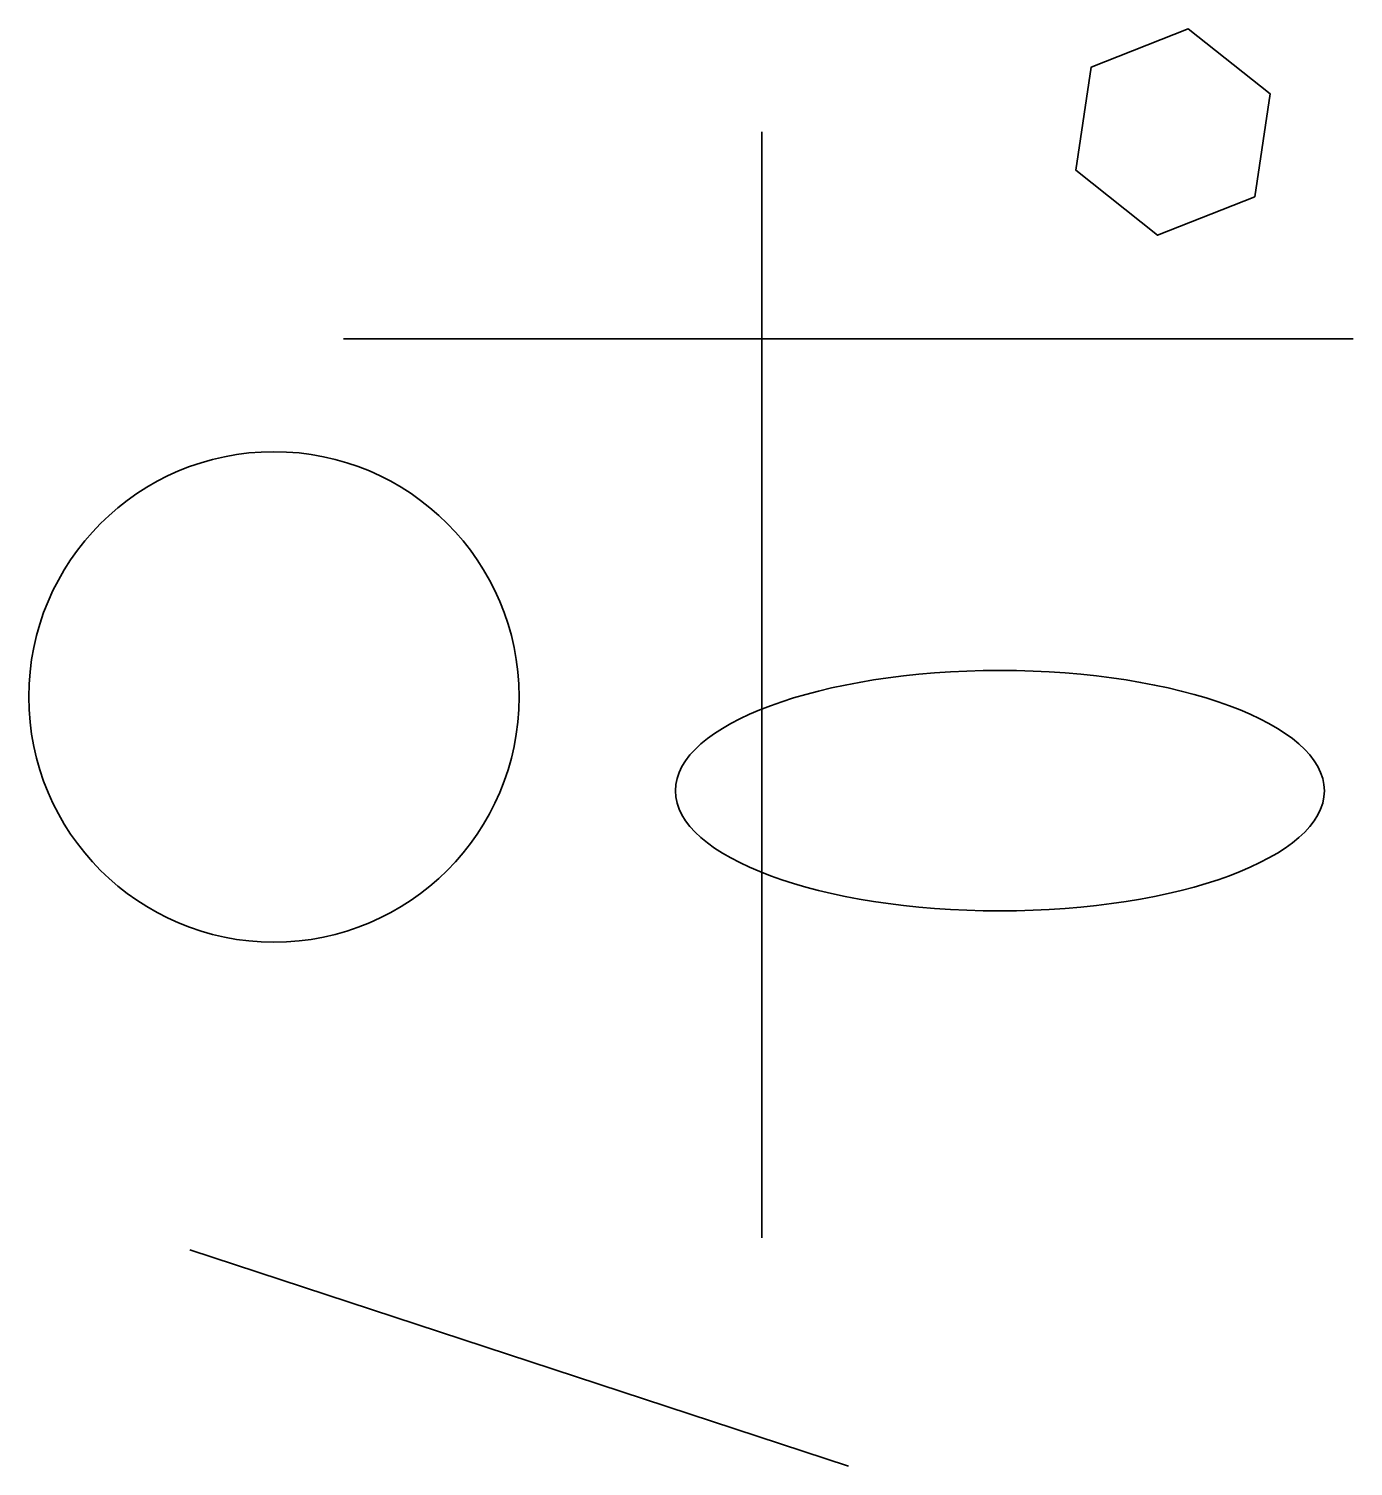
# Model space of a CAD drawing. Header units: inches. Extents: x 21 to 786, y -838 to -8.
import ezdxf

# ---------------------------------------------------------------- set-up
doc = ezdxf.new("R2010")
doc.units = ezdxf.units.IN
doc.header["$MEASUREMENT"] = 0
doc.layers.add('Layer 1', color=7, linetype='Continuous')

msp = doc.modelspace()

# ---------------------------------------------------------------- linework, layer by layer
at = {"layer": 'Layer 1', "color": 7, "lineweight": 35}
for points in [[(728.83, -105.11), (672.75, -127.26), (625.52, -89.76), (634.39, -30.11), (690.48, -7.97), (737.7, -45.47), (728.83, -105.11)], [(444.11, -67.61), (444.11, -706.5)], [(202.45, -187.06), (785.78, -187.06)], [(113.56, -713.44), (494.11, -838.44)]]:
    msp.add_lwpolyline(points, dxfattribs=at)
for points in [[(303.83, -394), (303.83, -472.24), (240.41, -535.67), (162.17, -535.67), (83.93, -535.67), (20.5, -472.24), (20.5, -394), (20.5, -315.76), (83.93, -252.33), (162.17, -252.33), (240.41, -252.33), (303.83, -315.76), (303.83, -394)], [(769.11, -448.17), (769.11, -486.52), (685.17, -517.61), (581.61, -517.61), (478.06, -517.61), (394.11, -486.52), (394.11, -448.17), (394.11, -409.81), (478.06, -378.72), (581.61, -378.72), (685.17, -378.72), (769.11, -409.81), (769.11, -448.17)]]:
    msp.add_open_spline(points, degree=3, knots=[0, 0, 0, 0, 1, 1, 1, 2, 2, 2, 3, 3, 3, 4, 4, 4, 4], dxfattribs=at)

doc.saveas('drawing.dxf')
